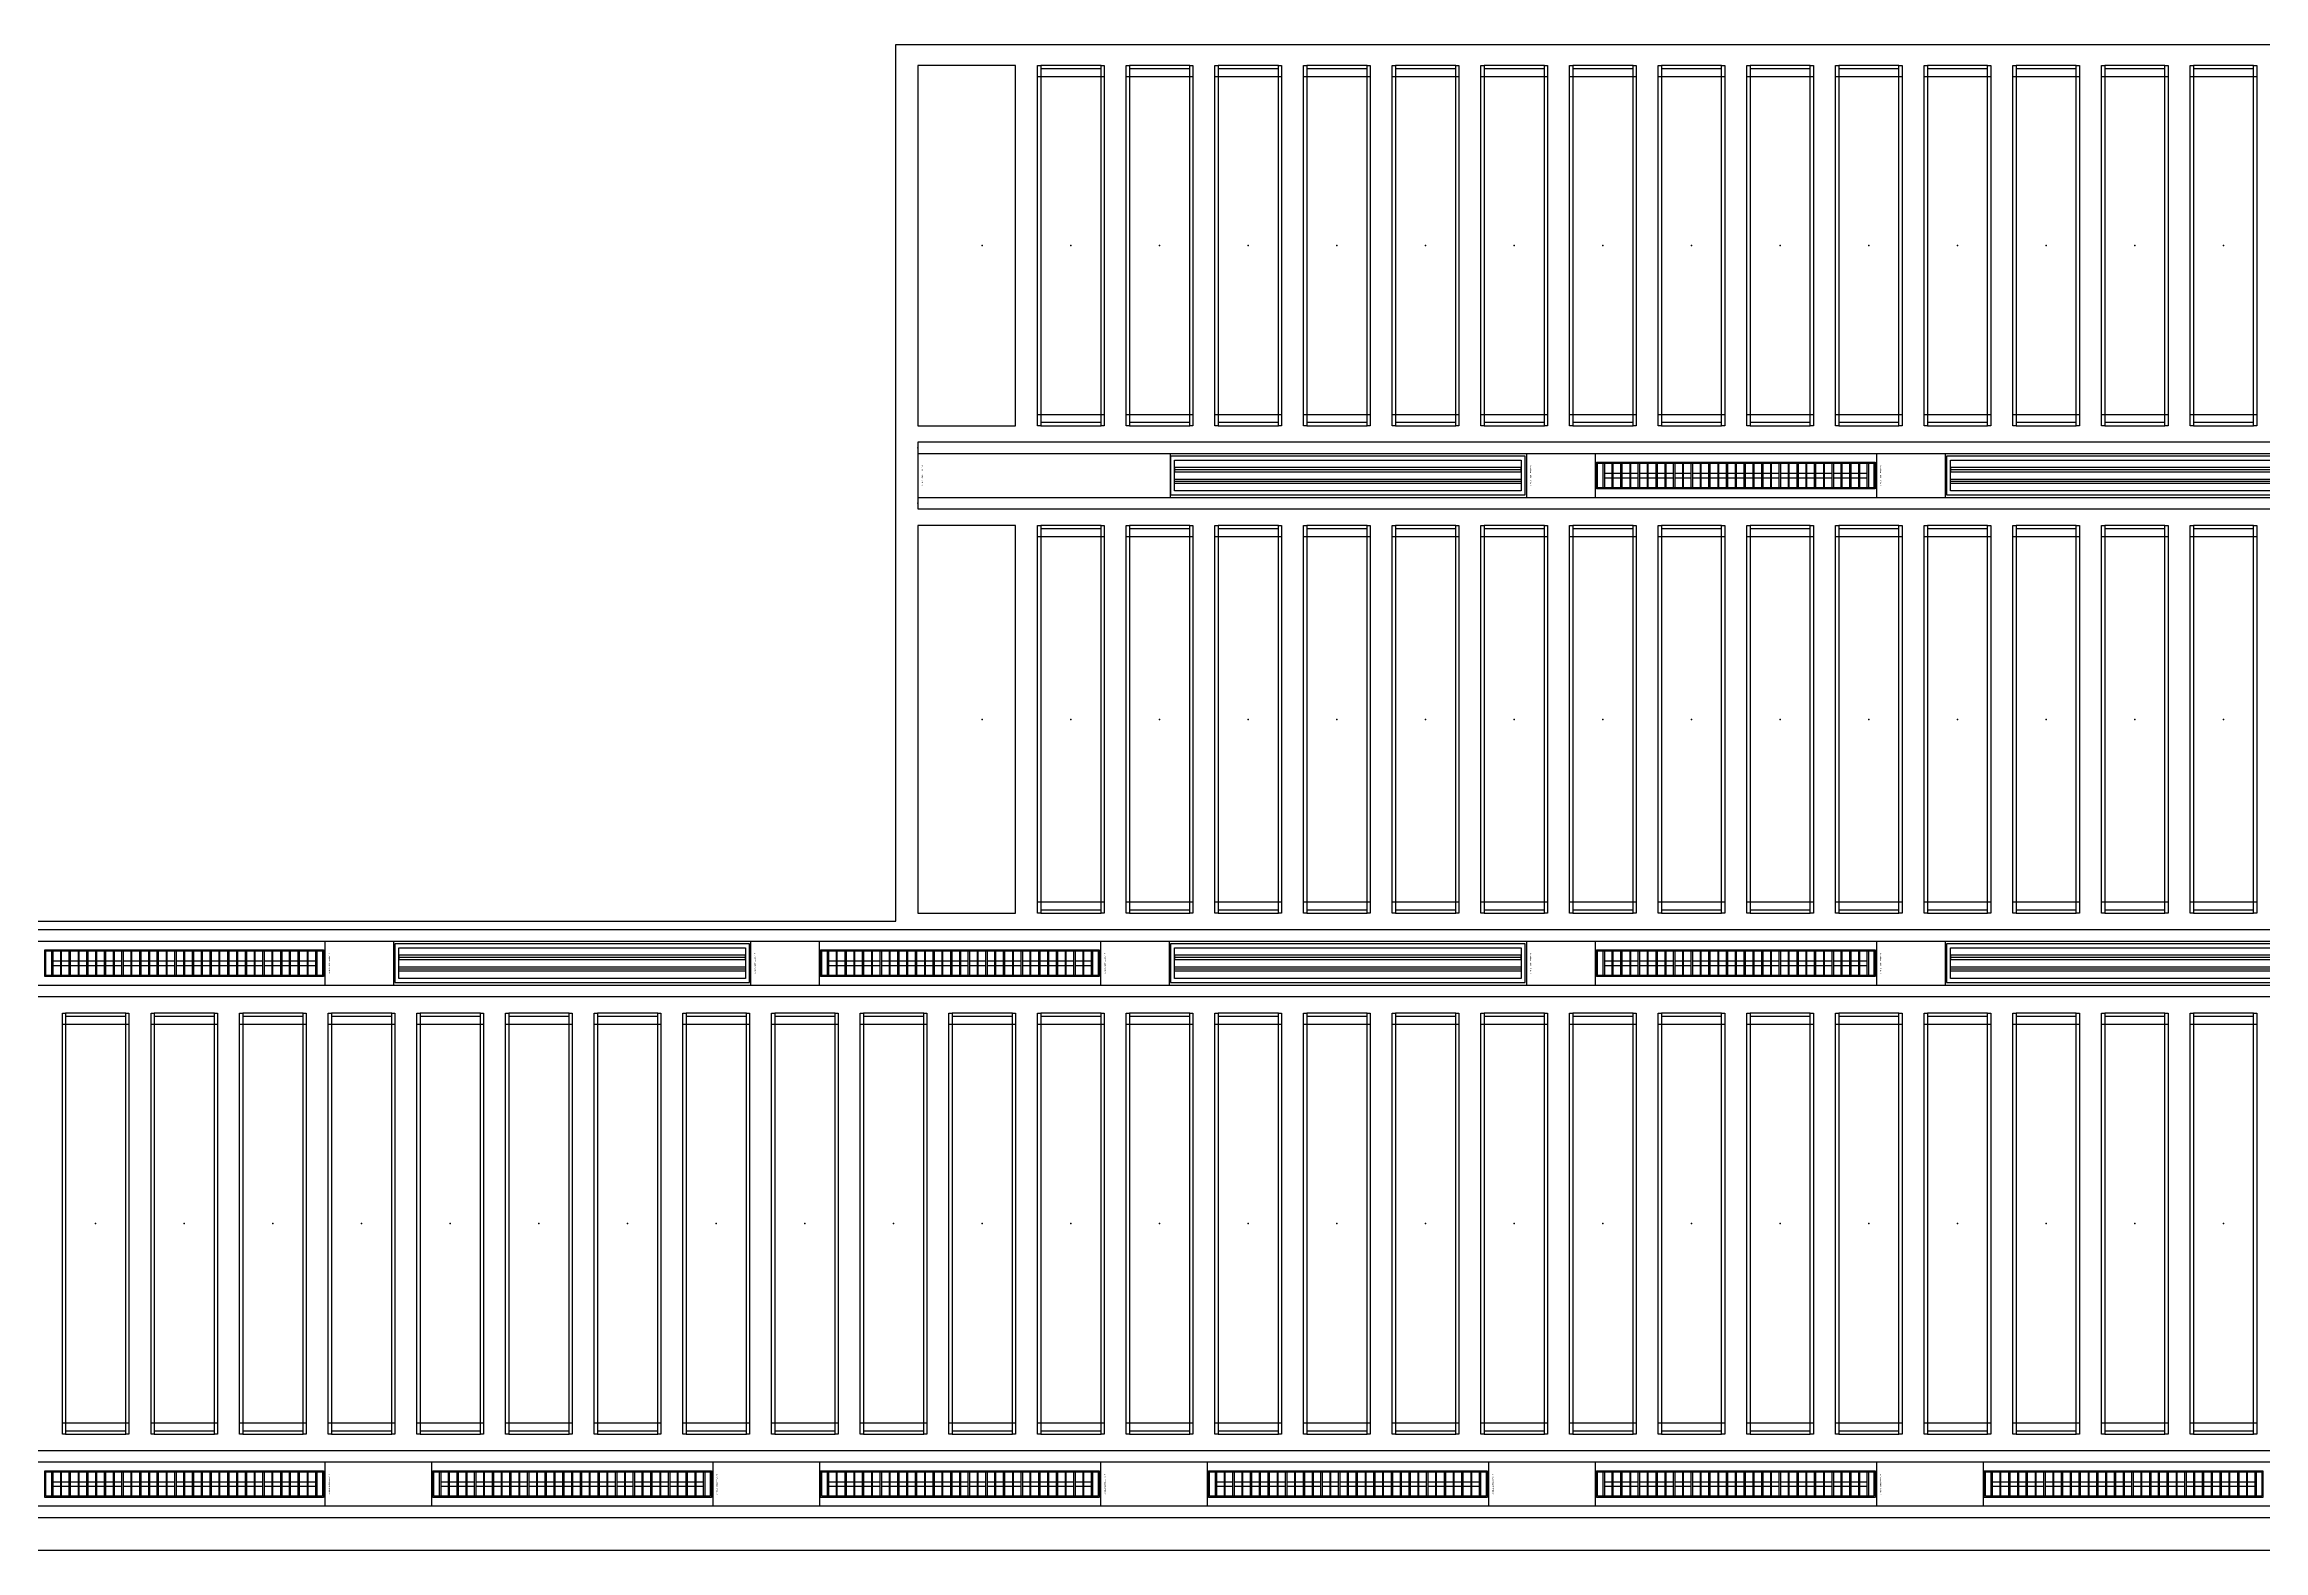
# Model space of a CAD drawing. Header units: millimetres. Extents: x 813027 to 1148939, y -931049 to -10.
# Drawn here: x 1001509 to 1011521, y -873847 to -867052 of the extents above; entities that cross this region are included whole.
import ezdxf
from ezdxf.enums import TextEntityAlignment as Align

# ---------------------------------------------------------------- set-up
doc = ezdxf.new("R2010")
doc.units = ezdxf.units.MM
for name, color, linetype in [('000 - WIPEOUT', 250, 'Continuous'), ('001 - ASCESSORIES', 1, 'Continuous'), ('A04_TUBE SERIES', 2, 'Continuous'), ('A11_ALU.SOLID SHEET', 7, 'Continuous')]:
    doc.layers.add(name, color=color, linetype=linetype)

# ---------------------------------------------------------------- blocks, each defined once
blk = doc.blocks.new('*U485')
at = {"color": 1}
blk.add_wipeout([(628, -60), (-629, -60), (-629, 60), (628, 60)], dxfattribs=at).dxf.layer = '000 - WIPEOUT'
at = {"layer": '001 - ASCESSORIES', "color": 0}
blk.add_lwpolyline([(628, -60), (-629, -60), (-629, 60), (628, 60)], close=True, dxfattribs=at)
at = {"layer": '001 - ASCESSORIES'}
for points in [[(623, -55), (-624, -55), (-624, 55), (623, 55)], [(-593, -55), (-598, -55), (-598, 55), (-593, 55)], [(-559, -55), (-554, -55), (-554, 55), (-559, 55)], [(-514, -55), (-519, -55), (-519, 55), (-514, 55)], [(-479, -55), (-474, -55), (-474, 55), (-479, 55)], [(-435, -55), (-440, -55), (-440, 55), (-435, 55)], [(-400, -55), (-395, -55), (-395, 55), (-400, 55)], [(-355, -55), (-360, -55), (-360, 55), (-355, 55)], [(-320, -55), (-315, -55), (-315, 55), (-320, 55)], [(-276, -55), (-281, -55), (-281, 55), (-276, 55)], [(-241, -55), (-236, -55), (-236, 55), (-241, 55)], [(-196, -55), (-201, -55), (-201, 55), (-196, 55)], [(-161, -55), (-156, -55), (-156, 55), (-161, 55)], [(-117, -55), (-122, -55), (-122, 55), (-117, 55)], [(-82, -55), (-77, -55), (-77, 55), (-82, 55)], [(-37, -55), (-42, -55), (-42, 55), (-37, 55)], [(-3, -55), (3, -55), (3, 55), (-3, 55)], [(42, -55), (37, -55), (37, 55), (42, 55)], [(77, -55), (82, -55), (82, 55), (77, 55)], [(122, -55), (117, -55), (117, 55), (122, 55)], [(156, -55), (161, -55), (161, 55), (156, 55)], [(201, -55), (196, -55), (196, 55), (201, 55)], [(236, -55), (241, -55), (241, 55), (236, 55)], [(281, -55), (276, -55), (276, 55), (281, 55)], [(315, -55), (320, -55), (320, 55), (315, 55)], [(360, -55), (355, -55), (355, 55), (360, 55)], [(395, -55), (400, -55), (400, 55), (395, 55)], [(440, -55), (435, -55), (435, 55), (440, 55)], [(474, -55), (479, -55), (479, 55), (474, 55)], [(519, -55), (514, -55), (514, 55), (519, 55)], [(554, -55), (559, -55), (559, 55), (554, 55)], [(598, -55), (593, -55), (593, 55), (598, 55)]]:
    blk.add_lwpolyline(points, close=True, dxfattribs=at)
for points in [[(-593, 10), (-559, 10)], [(-554, 10), (-519, 10)], [(-514, 10), (-479, 10)], [(-474, 10), (-440, 10)], [(-435, 10), (-400, 10)], [(-395, 10), (-360, 10)], [(-355, 10), (-320, 10)], [(-315, 10), (-281, 10)], [(-276, 10), (-241, 10)], [(-236, 10), (-201, 10)], [(-196, 10), (-161, 10)], [(-156, 10), (-122, 10)], [(-117, 10), (-82, 10)], [(-77, 10), (-42, 10)], [(-37, 10), (-3, 10)], [(3, 10), (37, 10)], [(42, 10), (77, 10)], [(82, 10), (117, 10)], [(122, 10), (156, 10)], [(161, 10), (196, 10)], [(201, 10), (236, 10)], [(241, 10), (276, 10)], [(281, 10), (315, 10)], [(320, 10), (355, 10)], [(360, 10), (395, 10)], [(400, 10), (435, 10)], [(440, 10), (474, 10)], [(479, 10), (514, 10)], [(519, 10), (554, 10)], [(559, 10), (593, 10)], [(-593, -10), (-559, -10)], [(-554, -10), (-519, -10)], [(-514, -10), (-479, -10)], [(-474, -10), (-440, -10)], [(-435, -10), (-400, -10)], [(-395, -10), (-360, -10)], [(-355, -10), (-320, -10)], [(-315, -10), (-281, -10)], [(-276, -10), (-241, -10)], [(-236, -10), (-201, -10)], [(-196, -10), (-161, -10)], [(-156, -10), (-122, -10)], [(-117, -10), (-82, -10)], [(-77, -10), (-42, -10)], [(-37, -10), (-3, -10)], [(3, -10), (37, -10)], [(42, -10), (77, -10)], [(82, -10), (117, -10)], [(122, -10), (156, -10)], [(161, -10), (196, -10)], [(201, -10), (236, -10)], [(241, -10), (276, -10)], [(281, -10), (315, -10)], [(320, -10), (355, -10)], [(360, -10), (395, -10)], [(400, -10), (435, -10)], [(440, -10), (474, -10)], [(479, -10), (514, -10)], [(519, -10), (554, -10)], [(559, -10), (593, -10)]]:
    blk.add_lwpolyline(points, dxfattribs=at)
blk = doc.blocks.new('*U497')
blk.add_attdef('EXTR.OVL-LENGTH_', (-25, -59), '', height=5)
blk.add_wipeout([(-25, 0), (25, 0), (25, 12190), (-25, 12190)]).dxf.layer = '000 - WIPEOUT'
blk.add_point((0, 0))
at = {"layer": 'A04_TUBE SERIES', "color": 0}
blk.add_lwpolyline([(-25, 0), (25, 0), (25, 12190), (-25, 12190)], close=True, dxfattribs=at)
blk = doc.blocks.new('*U493')
at = {"layer": 'A11_ALU.SOLID SHEET', "color": 0}
blk.add_lwpolyline([(483, -98.8), (483, 98.8), (0, 98.8), (0, -98.8)], close=True, dxfattribs=at)
at = {"layer": 'Defpoints', "color": 250}
blk.add_point((0, 0), dxfattribs=at)
blk.add_text('AL.SHEET-HAT-TYPE-R', height=6, rotation=270, dxfattribs=at).set_placement((15, 0), align=Align.BOTTOM_CENTER)
blk = doc.blocks.new('*U519')
blk.add_attdef('EXTR.OVL-LENGTH_', (-25, -59), '', height=5)
blk.add_wipeout([(-25, 0), (25, 0), (25, 12190), (-25, 12190)]).dxf.layer = '000 - WIPEOUT'
blk.add_point((0, 0))
at = {"layer": 'A04_TUBE SERIES', "color": 0}
blk.add_lwpolyline([(-25, 0), (25, 0), (25, 12190), (-25, 12190)], close=True, dxfattribs=at)
blk = doc.blocks.new('*U484')
at = {"layer": '001 - ASCESSORIES', "color": 0, "linetype": 'ByBlock'}
blk.add_lwpolyline([(800, 87), (-800, 87), (-800, -87), (800, -87)], close=True, dxfattribs=at)
at = {"layer": '001 - ASCESSORIES', "linetype": 'ByBlock'}
for points in [[(-782, 69), (782, 69), (782, -69), (-782, -69)], [(782, 36), (-782, 36), (-782, 16), (782, 16)], [(-782, -16), (782, -16), (782, -36), (-782, -36)]]:
    blk.add_lwpolyline(points, close=True, dxfattribs=at)
for points in [[(782, 26), (-782, 26)], [(-782, -26), (782, -26)]]:
    blk.add_lwpolyline(points, dxfattribs=at)
blk = doc.blocks.new('*U496')
at = {"layer": 'A11_ALU.SOLID SHEET', "color": 0}
blk.add_lwpolyline([(1140, -98.8), (1140, 98.8), (0, 98.8), (0, -98.8)], close=True, dxfattribs=at)
at = {"layer": 'Defpoints', "color": 250}
blk.add_point((0, 0), dxfattribs=at)
blk.add_text('AL.SHEET-HAT-TYPE-R', height=6, rotation=270, dxfattribs=at).set_placement((15, 0), align=Align.BOTTOM_CENTER)
blk = doc.blocks.new('*U488')
at = {"layer": 'A11_ALU.SOLID SHEET', "color": 0}
blk.add_lwpolyline([(311.5, -98.8), (311.5, 98.8), (0, 98.8), (0, -98.8)], close=True, dxfattribs=at)
at = {"layer": 'Defpoints', "color": 250}
blk.add_point((0, 0), dxfattribs=at)
blk.add_text('AL.SHEET-HAT-TYPE-R', height=6, rotation=270, dxfattribs=at).set_placement((15, 0), align=Align.BOTTOM_CENTER)
blk = doc.blocks.new('*U490')
at = {"layer": 'A11_ALU.SOLID SHEET', "color": 0}
blk.add_lwpolyline([(311.5, -98.8), (311.5, 98.8), (0, 98.8), (0, -98.8)], close=True, dxfattribs=at)
at = {"layer": 'Defpoints', "color": 250}
blk.add_point((0, 0), dxfattribs=at)
blk.add_text('AL.SHEET-HAT-TYPE-R', height=6, rotation=270, dxfattribs=at).set_placement((15, 0), align=Align.BOTTOM_CENTER)
blk = doc.blocks.new('*U495')
blk.add_attdef('EXTR.OVL-LENGTH_', (-25, -59), '', height=5)
blk.add_wipeout([(-25, 0), (25, 0), (25, 134900), (-25, 134900)]).dxf.layer = '000 - WIPEOUT'
at = {"layer": 'A04_TUBE SERIES', "color": 0}
blk.add_lwpolyline([(-25, 0), (25, 0), (25, 134900), (-25, 134900)], close=True, dxfattribs=at)
blk = doc.blocks.new('*U492')
blk.add_attdef('EXTR.OVL-LENGTH_', (-25, -59), '', height=5)
blk.add_wipeout([(-25, 0), (25, 0), (25, 134900), (-25, 134900)]).dxf.layer = '000 - WIPEOUT'
at = {"layer": 'A04_TUBE SERIES', "color": 0}
blk.add_lwpolyline([(-25, 0), (25, 0), (25, 134900), (-25, 134900)], close=True, dxfattribs=at)
blk = doc.blocks.new('*U515')
for p, q in [((-900.3, -41750), (-900.3, -41450)), ((900, -41450), (900, -41750)), ((-900.3, -42150), (-900.3, -41850)), ((900, -41850), (900, -42150)), ((-900.3, -42550), (-900.3, -42250)), ((900, -42250), (900, -42550)), ((-900.3, -42950), (-900.3, -42650)), ((900, -42650), (900, -42950)), ((-900.3, -43350), (-900.3, -43050)), ((900, -43050), (900, -43350)), ((-900.3, -43750), (-900.3, -43450)), ((900, -43450), (900, -43750)), ((-900.3, -44150), (-900.3, -43850)), ((900, -43850), (900, -44150)), ((-900.3, -44550), (-900.3, -44250)), ((900, -44250), (900, -44550)), ((-900.3, -44950), (-900.3, -44650)), ((900, -44650), (900, -44950)), ((-900.3, -45350), (-900.3, -45050)), ((900, -45050), (900, -45350)), ((-900.3, -45750), (-900.3, -45450)), ((900, -45450), (900, -45750)), ((-900.3, -46150), (-900.3, -45850)), ((900, -45850), (900, -46150)), ((-900.3, -46550), (-900.3, -46250)), ((900, -46250), (900, -46550)), ((-900.3, -46950), (-900.3, -46650)), ((900, -46650), (900, -46950)), ((-900.3, -47350), (-900.3, -47050)), ((900, -47050), (900, -47350)), ((-900.3, -47750), (-900.3, -47450)), ((900, -47450), (900, -47750)), ((-900.3, -48150), (-900.3, -47850)), ((900, -47850), (900, -48150)), ((-900.3, -48550), (-900.3, -48250)), ((900, -48250), (900, -48550)), ((-900.3, -48950), (-900.3, -48650)), ((900, -48650), (900, -48950)), ((-900.3, -49350), (-900.3, -49050)), ((900, -49050), (900, -49350)), ((-900.3, -49750), (-900.3, -49450)), ((900, -49450), (900, -49750)), ((-900.3, -50150), (-900.3, -49850)), ((900, -49850), (900, -50150)), ((-900.3, -50550), (-900.3, -50250)), ((900, -50250), (900, -50550)), ((-900.3, -50950), (-900.3, -50650)), ((900, -50650), (900, -50950)), ((-900.3, -51350), (-900.3, -51050)), ((900, -51050), (900, -51350))]:
    blk.add_line(p, q)
for p in [(0, -41600), (0, -42000), (0, -42400), (0, -42800), (0, -43200), (0, -43600), (0, -44000), (0, -44400), (0, -44800), (0, -45200), (0, -45600), (0, -46000), (0, -46400), (0, -46800), (0, -47200), (0, -47600), (0, -48000), (0, -48400), (0, -48800), (0, -49200), (0, -49600), (0, -50000), (0, -50400), (0, -50800), (0, -51200)]:
    blk.add_point(p)
at = {"layer": 'A11_ALU.SOLID SHEET', "color": 0}
for points in [[(-950, -41450), (950, -41450), (950, -41464), (-950, -41464)], [(-950, -41736), (-936, -41736), (-936, -41464), (-950, -41464)], [(950, -41464), (936, -41464), (936, -41736), (950, -41736)], [(-950, -41736), (950, -41736), (950, -41750), (-950, -41750)], [(-950, -41850), (950, -41850), (950, -41864), (-950, -41864)], [(-950, -42136), (-936, -42136), (-936, -41864), (-950, -41864)], [(950, -41864), (936, -41864), (936, -42136), (950, -42136)], [(-950, -42136), (950, -42136), (950, -42150), (-950, -42150)], [(-950, -42250), (950, -42250), (950, -42264), (-950, -42264)], [(-950, -42536), (-936, -42536), (-936, -42264), (-950, -42264)], [(950, -42264), (936, -42264), (936, -42536), (950, -42536)], [(-950, -42536), (950, -42536), (950, -42550), (-950, -42550)], [(-950, -42650), (950, -42650), (950, -42664), (-950, -42664)], [(-950, -42936), (-936, -42936), (-936, -42664), (-950, -42664)], [(950, -42664), (936, -42664), (936, -42936), (950, -42936)], [(-950, -42936), (950, -42936), (950, -42950), (-950, -42950)], [(-950, -43050), (950, -43050), (950, -43064), (-950, -43064)], [(-950, -43336), (-936, -43336), (-936, -43064), (-950, -43064)], [(950, -43064), (936, -43064), (936, -43336), (950, -43336)], [(-950, -43336), (950, -43336), (950, -43350), (-950, -43350)], [(-950, -43450), (950, -43450), (950, -43464), (-950, -43464)], [(-950, -43736), (-936, -43736), (-936, -43464), (-950, -43464)], [(950, -43464), (936, -43464), (936, -43736), (950, -43736)], [(-950, -43736), (950, -43736), (950, -43750), (-950, -43750)], [(-950, -43850), (950, -43850), (950, -43864), (-950, -43864)], [(-950, -44136), (-936, -44136), (-936, -43864), (-950, -43864)], [(950, -43864), (936, -43864), (936, -44136), (950, -44136)], [(-950, -44136), (950, -44136), (950, -44150), (-950, -44150)], [(-950, -44250), (950, -44250), (950, -44264), (-950, -44264)], [(-950, -44536), (-936, -44536), (-936, -44264), (-950, -44264)], [(950, -44264), (936, -44264), (936, -44536), (950, -44536)], [(-950, -44536), (950, -44536), (950, -44550), (-950, -44550)], [(-950, -44650), (950, -44650), (950, -44664), (-950, -44664)], [(-950, -44936), (-936, -44936), (-936, -44664), (-950, -44664)], [(950, -44664), (936, -44664), (936, -44936), (950, -44936)], [(-950, -44936), (950, -44936), (950, -44950), (-950, -44950)], [(-950, -45050), (950, -45050), (950, -45064), (-950, -45064)], [(-950, -45336), (-936, -45336), (-936, -45064), (-950, -45064)], [(950, -45064), (936, -45064), (936, -45336), (950, -45336)], [(-950, -45336), (950, -45336), (950, -45350), (-950, -45350)], [(-950, -45450), (950, -45450), (950, -45464), (-950, -45464)], [(-950, -45736), (-936, -45736), (-936, -45464), (-950, -45464)], [(950, -45464), (936, -45464), (936, -45736), (950, -45736)], [(-950, -45736), (950, -45736), (950, -45750), (-950, -45750)], [(-950, -45850), (950, -45850), (950, -45864), (-950, -45864)], [(-950, -46136), (-936, -46136), (-936, -45864), (-950, -45864)], [(950, -45864), (936, -45864), (936, -46136), (950, -46136)], [(-950, -46136), (950, -46136), (950, -46150), (-950, -46150)], [(-950, -46250), (950, -46250), (950, -46264), (-950, -46264)], [(-950, -46536), (-936, -46536), (-936, -46264), (-950, -46264)], [(950, -46264), (936, -46264), (936, -46536), (950, -46536)], [(-950, -46536), (950, -46536), (950, -46550), (-950, -46550)], [(-950, -46650), (950, -46650), (950, -46664), (-950, -46664)], [(-950, -46936), (-936, -46936), (-936, -46664), (-950, -46664)], [(950, -46664), (936, -46664), (936, -46936), (950, -46936)], [(-950, -46936), (950, -46936), (950, -46950), (-950, -46950)], [(-950, -47050), (950, -47050), (950, -47064), (-950, -47064)], [(-950, -47336), (-936, -47336), (-936, -47064), (-950, -47064)], [(950, -47064), (936, -47064), (936, -47336), (950, -47336)], [(-950, -47336), (950, -47336), (950, -47350), (-950, -47350)], [(-950, -47450), (950, -47450), (950, -47464), (-950, -47464)], [(-950, -47736), (-936, -47736), (-936, -47464), (-950, -47464)], [(950, -47464), (936, -47464), (936, -47736), (950, -47736)], [(-950, -47736), (950, -47736), (950, -47750), (-950, -47750)], [(-950, -47850), (950, -47850), (950, -47864), (-950, -47864)], [(-950, -48136), (-936, -48136), (-936, -47864), (-950, -47864)], [(950, -47864), (936, -47864), (936, -48136), (950, -48136)], [(-950, -48136), (950, -48136), (950, -48150), (-950, -48150)], [(-950, -48250), (950, -48250), (950, -48264), (-950, -48264)], [(-950, -48536), (-936, -48536), (-936, -48264), (-950, -48264)], [(950, -48264), (936, -48264), (936, -48536), (950, -48536)], [(-950, -48536), (950, -48536), (950, -48550), (-950, -48550)], [(-950, -48650), (950, -48650), (950, -48664), (-950, -48664)], [(-950, -48936), (-936, -48936), (-936, -48664), (-950, -48664)], [(950, -48664), (936, -48664), (936, -48936), (950, -48936)], [(-950, -48936), (950, -48936), (950, -48950), (-950, -48950)], [(-950, -49050), (950, -49050), (950, -49064), (-950, -49064)], [(-950, -49336), (-936, -49336), (-936, -49064), (-950, -49064)], [(950, -49064), (936, -49064), (936, -49336), (950, -49336)], [(-950, -49336), (950, -49336), (950, -49350), (-950, -49350)], [(-950, -49450), (950, -49450), (950, -49464), (-950, -49464)], [(-950, -49736), (-936, -49736), (-936, -49464), (-950, -49464)], [(950, -49464), (936, -49464), (936, -49736), (950, -49736)], [(-950, -49736), (950, -49736), (950, -49750), (-950, -49750)], [(-950, -49850), (950, -49850), (950, -49864), (-950, -49864)], [(-950, -50136), (-936, -50136), (-936, -49864), (-950, -49864)], [(950, -49864), (936, -49864), (936, -50136), (950, -50136)], [(-950, -50136), (950, -50136), (950, -50150), (-950, -50150)], [(-950, -50250), (950, -50250), (950, -50264), (-950, -50264)], [(-950, -50536), (-936, -50536), (-936, -50264), (-950, -50264)], [(950, -50264), (936, -50264), (936, -50536), (950, -50536)], [(-950, -50536), (950, -50536), (950, -50550), (-950, -50550)], [(-950, -50650), (950, -50650), (950, -50664), (-950, -50664)], [(-950, -50936), (-936, -50936), (-936, -50664), (-950, -50664)], [(950, -50664), (936, -50664), (936, -50936), (950, -50936)], [(-950, -50936), (950, -50936), (950, -50950), (-950, -50950)], [(-950, -51050), (950, -51050), (950, -51064), (-950, -51064)], [(-950, -51336), (-936, -51336), (-936, -51064), (-950, -51064)], [(950, -51064), (936, -51064), (936, -51336), (950, -51336)], [(-950, -51336), (950, -51336), (950, -51350), (-950, -51350)]]:
    blk.add_lwpolyline(points, close=True, dxfattribs=at)
blk = doc.blocks.new('*U520')
for p, q in [((-825.3, 5250), (-825.3, 5550)), ((825, 5550), (825, 5250)), ((-825.3, 4850), (-825.3, 5150)), ((825, 5150), (825, 4850)), ((-825.3, 4450), (-825.3, 4750)), ((825, 4750), (825, 4450)), ((-825.3, 4050), (-825.3, 4350)), ((825, 4350), (825, 4050)), ((-825.3, 3650), (-825.3, 3950)), ((825, 3950), (825, 3650)), ((-825.3, 3250), (-825.3, 3550)), ((825, 3550), (825, 3250)), ((-825.3, 2850), (-825.3, 3150)), ((825, 3150), (825, 2850)), ((-825.3, 2450), (-825.3, 2750)), ((825, 2750), (825, 2450)), ((-825.3, 2050), (-825.3, 2350)), ((825, 2350), (825, 2050)), ((-825.3, 1650), (-825.3, 1950)), ((825, 1950), (825, 1650)), ((-825.3, 1250), (-825.3, 1550)), ((825, 1550), (825, 1250)), ((-825.3, 850), (-825.3, 1150)), ((825, 1150), (825, 850)), ((-825.3, 450), (-825.3, 750)), ((825, 750), (825, 450)), ((-825.3, 50), (-825.3, 350)), ((825, 350), (825, 50)), ((-825.3, -350), (-825.3, -50)), ((825, -50), (825, -350)), ((-825.3, -750), (-825.3, -450)), ((825, -450), (825, -750)), ((-825.3, -1150), (-825.3, -850)), ((825, -850), (825, -1150)), ((-825.3, -1550), (-825.3, -1250)), ((825, -1250), (825, -1550)), ((-825.3, -1950), (-825.3, -1650)), ((825, -1650), (825, -1950)), ((-825.3, -2350), (-825.3, -2050)), ((825, -2050), (825, -2350)), ((-825.3, -2750), (-825.3, -2450)), ((825, -2450), (825, -2750)), ((-825.3, -3150), (-825.3, -2850)), ((825, -2850), (825, -3150)), ((-825.3, -3550), (-825.3, -3250)), ((825, -3250), (825, -3550)), ((-825.3, -3950), (-825.3, -3650)), ((825, -3650), (825, -3950)), ((-825.3, -4350), (-825.3, -4050)), ((825, -4050), (825, -4350)), ((-825.3, -4750), (-825.3, -4450)), ((825, -4450), (825, -4750)), ((-825.3, -5150), (-825.3, -4850)), ((825, -4850), (825, -5150)), ((-825.3, -5550), (-825.3, -5250)), ((825, -5250), (825, -5550))]:
    blk.add_line(p, q)
for p in [(0, 5400), (0, 5000), (0, 4600), (0, 4200), (0, 3800), (0, 3400), (0, 3000), (0, 2600), (0, 2200), (0, 1800), (0, 1400), (0, 1000), (0, 600), (0, 200), (0, -200), (0, -600), (0, -1000), (0, -1400), (0, -1800), (0, -2200), (0, -2600), (0, -3000), (0, -3400), (0, -3800), (0, -4200), (0, -4600), (0, -5000), (0, -5400)]:
    blk.add_point(p)
at = {"layer": 'A11_ALU.SOLID SHEET', "color": 0}
for points in [[(-875, 5550), (875, 5550), (875, 5536), (-875, 5536)], [(-875, 5264), (-861, 5264), (-861, 5536), (-875, 5536)], [(875, 5536), (861, 5536), (861, 5264), (875, 5264)], [(-875, 5264), (875, 5264), (875, 5250), (-875, 5250)], [(-875, 5150), (875, 5150), (875, 5136), (-875, 5136)], [(-875, 4864), (-861, 4864), (-861, 5136), (-875, 5136)], [(875, 5136), (861, 5136), (861, 4864), (875, 4864)], [(-875, 4864), (875, 4864), (875, 4850), (-875, 4850)], [(-875, 4750), (875, 4750), (875, 4736), (-875, 4736)], [(-875, 4464), (-861, 4464), (-861, 4736), (-875, 4736)], [(875, 4736), (861, 4736), (861, 4464), (875, 4464)], [(-875, 4464), (875, 4464), (875, 4450), (-875, 4450)], [(-875, 4350), (875, 4350), (875, 4336), (-875, 4336)], [(-875, 4064), (-861, 4064), (-861, 4336), (-875, 4336)], [(875, 4336), (861, 4336), (861, 4064), (875, 4064)], [(-875, 4064), (875, 4064), (875, 4050), (-875, 4050)], [(-875, 3950), (875, 3950), (875, 3936), (-875, 3936)], [(-875, 3664), (-861, 3664), (-861, 3936), (-875, 3936)], [(875, 3936), (861, 3936), (861, 3664), (875, 3664)], [(-875, 3664), (875, 3664), (875, 3650), (-875, 3650)], [(-875, 3550), (875, 3550), (875, 3536), (-875, 3536)], [(-875, 3264), (-861, 3264), (-861, 3536), (-875, 3536)], [(875, 3536), (861, 3536), (861, 3264), (875, 3264)], [(-875, 3264), (875, 3264), (875, 3250), (-875, 3250)], [(-875, 3150), (875, 3150), (875, 3136), (-875, 3136)], [(-875, 2864), (-861, 2864), (-861, 3136), (-875, 3136)], [(875, 3136), (861, 3136), (861, 2864), (875, 2864)], [(-875, 2864), (875, 2864), (875, 2850), (-875, 2850)], [(-875, 2750), (875, 2750), (875, 2736), (-875, 2736)], [(-875, 2464), (-861, 2464), (-861, 2736), (-875, 2736)], [(875, 2736), (861, 2736), (861, 2464), (875, 2464)], [(-875, 2464), (875, 2464), (875, 2450), (-875, 2450)], [(-875, 2350), (875, 2350), (875, 2336), (-875, 2336)], [(-875, 2064), (-861, 2064), (-861, 2336), (-875, 2336)], [(875, 2336), (861, 2336), (861, 2064), (875, 2064)], [(-875, 2064), (875, 2064), (875, 2050), (-875, 2050)], [(-875, 1950), (875, 1950), (875, 1936), (-875, 1936)], [(-875, 1664), (-861, 1664), (-861, 1936), (-875, 1936)], [(875, 1936), (861, 1936), (861, 1664), (875, 1664)], [(-875, 1664), (875, 1664), (875, 1650), (-875, 1650)], [(-875, 1550), (875, 1550), (875, 1536), (-875, 1536)], [(-875, 1264), (-861, 1264), (-861, 1536), (-875, 1536)], [(875, 1536), (861, 1536), (861, 1264), (875, 1264)], [(-875, 1264), (875, 1264), (875, 1250), (-875, 1250)], [(-875, 1150), (875, 1150), (875, 1136), (-875, 1136)], [(-875, 864), (-861, 864), (-861, 1136), (-875, 1136)], [(875, 1136), (861, 1136), (861, 864), (875, 864)], [(-875, 864), (875, 864), (875, 850), (-875, 850)], [(-875, 750), (875, 750), (875, 736), (-875, 736)], [(-875, 464), (-861, 464), (-861, 736), (-875, 736)], [(875, 736), (861, 736), (861, 464), (875, 464)], [(-875, 464), (875, 464), (875, 450), (-875, 450)], [(-875, 350), (875, 350), (875, 336), (-875, 336)], [(-875, 64), (-861, 64), (-861, 336), (-875, 336)], [(875, 336), (861, 336), (861, 64), (875, 64)], [(-875, 64), (875, 64), (875, 50), (-875, 50)], [(-875, -50), (875, -50), (875, -64), (-875, -64)], [(-875, -336), (-861, -336), (-861, -64), (-875, -64)], [(875, -64), (861, -64), (861, -336), (875, -336)], [(-875, -336), (875, -336), (875, -350), (-875, -350)], [(-875, -450), (875, -450), (875, -464), (-875, -464)], [(-875, -736), (-861, -736), (-861, -464), (-875, -464)], [(875, -464), (861, -464), (861, -736), (875, -736)], [(-875, -736), (875, -736), (875, -750), (-875, -750)], [(-875, -850), (875, -850), (875, -864), (-875, -864)], [(-875, -1136), (-861, -1136), (-861, -864), (-875, -864)], [(875, -864), (861, -864), (861, -1136), (875, -1136)], [(-875, -1136), (875, -1136), (875, -1150), (-875, -1150)], [(-875, -1250), (875, -1250), (875, -1264), (-875, -1264)], [(-875, -1536), (-861, -1536), (-861, -1264), (-875, -1264)], [(875, -1264), (861, -1264), (861, -1536), (875, -1536)], [(-875, -1536), (875, -1536), (875, -1550), (-875, -1550)], [(-875, -1650), (875, -1650), (875, -1664), (-875, -1664)], [(-875, -1936), (-861, -1936), (-861, -1664), (-875, -1664)], [(875, -1664), (861, -1664), (861, -1936), (875, -1936)], [(-875, -1936), (875, -1936), (875, -1950), (-875, -1950)], [(-875, -2050), (875, -2050), (875, -2064), (-875, -2064)], [(-875, -2336), (-861, -2336), (-861, -2064), (-875, -2064)], [(875, -2064), (861, -2064), (861, -2336), (875, -2336)], [(-875, -2336), (875, -2336), (875, -2350), (-875, -2350)], [(-875, -2450), (875, -2450), (875, -2464), (-875, -2464)], [(-875, -2736), (-861, -2736), (-861, -2464), (-875, -2464)], [(875, -2464), (861, -2464), (861, -2736), (875, -2736)], [(-875, -2736), (875, -2736), (875, -2750), (-875, -2750)], [(-875, -2850), (875, -2850), (875, -2864), (-875, -2864)], [(-875, -3136), (-861, -3136), (-861, -2864), (-875, -2864)], [(875, -2864), (861, -2864), (861, -3136), (875, -3136)], [(-875, -3136), (875, -3136), (875, -3150), (-875, -3150)], [(-875, -3250), (875, -3250), (875, -3264), (-875, -3264)], [(-875, -3536), (-861, -3536), (-861, -3264), (-875, -3264)], [(875, -3264), (861, -3264), (861, -3536), (875, -3536)], [(-875, -3536), (875, -3536), (875, -3550), (-875, -3550)], [(-875, -3650), (875, -3650), (875, -3664), (-875, -3664)], [(-875, -3936), (-861, -3936), (-861, -3664), (-875, -3664)], [(875, -3664), (861, -3664), (861, -3936), (875, -3936)], [(-875, -3936), (875, -3936), (875, -3950), (-875, -3950)], [(-875, -4050), (875, -4050), (875, -4064), (-875, -4064)], [(-875, -4336), (-861, -4336), (-861, -4064), (-875, -4064)], [(875, -4064), (861, -4064), (861, -4336), (875, -4336)], [(-875, -4336), (875, -4336), (875, -4350), (-875, -4350)], [(-875, -4450), (875, -4450), (875, -4464), (-875, -4464)], [(-875, -4736), (-861, -4736), (-861, -4464), (-875, -4464)], [(875, -4464), (861, -4464), (861, -4736), (875, -4736)], [(-875, -4736), (875, -4736), (875, -4750), (-875, -4750)], [(-875, -4850), (875, -4850), (875, -4864), (-875, -4864)], [(-875, -5136), (-861, -5136), (-861, -4864), (-875, -4864)], [(875, -4864), (861, -4864), (861, -5136), (875, -5136)], [(-875, -5136), (875, -5136), (875, -5150), (-875, -5150)], [(-875, -5250), (875, -5250), (875, -5264), (-875, -5264)], [(-875, -5536), (-861, -5536), (-861, -5264), (-875, -5264)], [(875, -5264), (861, -5264), (861, -5536), (875, -5536)], [(-875, -5536), (875, -5536), (875, -5550), (-875, -5550)]]:
    blk.add_lwpolyline(points, close=True, dxfattribs=at)
blk = doc.blocks.new('*U521')
for p, q in [((-762.8, 5250), (-762.8, 5550)), ((762.5, 5550), (762.5, 5250)), ((-762.8, 4850), (-762.8, 5150)), ((762.5, 5150), (762.5, 4850)), ((-762.8, 4450), (-762.8, 4750)), ((762.5, 4750), (762.5, 4450)), ((-762.8, 4050), (-762.8, 4350)), ((762.5, 4350), (762.5, 4050)), ((-762.8, 3650), (-762.8, 3950)), ((762.5, 3950), (762.5, 3650)), ((-762.8, 3250), (-762.8, 3550)), ((762.5, 3550), (762.5, 3250)), ((-762.8, 2850), (-762.8, 3150)), ((762.5, 3150), (762.5, 2850)), ((-762.8, 2450), (-762.8, 2750)), ((762.5, 2750), (762.5, 2450)), ((-762.8, 2050), (-762.8, 2350)), ((762.5, 2350), (762.5, 2050)), ((-762.8, 1650), (-762.8, 1950)), ((762.5, 1950), (762.5, 1650)), ((-762.8, 1250), (-762.8, 1550)), ((762.5, 1550), (762.5, 1250)), ((-762.8, 850), (-762.8, 1150)), ((762.5, 1150), (762.5, 850)), ((-762.8, 450), (-762.8, 750)), ((762.5, 750), (762.5, 450)), ((-762.8, 50), (-762.8, 350)), ((762.5, 350), (762.5, 50)), ((-762.8, -350), (-762.8, -50)), ((762.5, -50), (762.5, -350)), ((-762.8, -750), (-762.8, -450)), ((762.5, -450), (762.5, -750)), ((-762.8, -1150), (-762.8, -850)), ((762.5, -850), (762.5, -1150)), ((-762.8, -1550), (-762.8, -1250)), ((762.5, -1250), (762.5, -1550)), ((-762.8, -1950), (-762.8, -1650)), ((762.5, -1650), (762.5, -1950)), ((-762.8, -2350), (-762.8, -2050)), ((762.5, -2050), (762.5, -2350)), ((-762.8, -2750), (-762.8, -2450)), ((762.5, -2450), (762.5, -2750)), ((-762.8, -3150), (-762.8, -2850)), ((762.5, -2850), (762.5, -3150)), ((-762.8, -3550), (-762.8, -3250)), ((762.5, -3250), (762.5, -3550)), ((-762.8, -3950), (-762.8, -3650)), ((762.5, -3650), (762.5, -3950)), ((-762.8, -4350), (-762.8, -4050)), ((762.5, -4050), (762.5, -4350)), ((-762.8, -4750), (-762.8, -4450)), ((762.5, -4450), (762.5, -4750)), ((-762.8, -5150), (-762.8, -4850)), ((762.5, -4850), (762.5, -5150)), ((-762.8, -5550), (-762.8, -5250)), ((762.5, -5250), (762.5, -5550))]:
    blk.add_line(p, q)
for p in [(0, 5400), (0, 5000), (0, 4600), (0, 4200), (0, 3800), (0, 3400), (0, 3000), (0, 2600), (0, 2200), (0, 1800), (0, 1400), (0, 1000), (0, 600), (0, 200), (0, -200), (0, -600), (0, -1000), (0, -1400), (0, -1800), (0, -2200), (0, -2600), (0, -3000), (0, -3400), (0, -3800), (0, -4200), (0, -4600), (0, -5000), (0, -5400)]:
    blk.add_point(p)
at = {"layer": 'A11_ALU.SOLID SHEET', "color": 0}
for points in [[(-812.5, 5550), (812.5, 5550), (812.5, 5536), (-812.5, 5536)], [(-812.5, 5264), (-798.5, 5264), (-798.5, 5536), (-812.5, 5536)], [(812.5, 5536), (798.5, 5536), (798.5, 5264), (812.5, 5264)], [(-812.5, 5264), (812.5, 5264), (812.5, 5250), (-812.5, 5250)], [(-812.5, 5150), (812.5, 5150), (812.5, 5136), (-812.5, 5136)], [(-812.5, 4864), (-798.5, 4864), (-798.5, 5136), (-812.5, 5136)], [(812.5, 5136), (798.5, 5136), (798.5, 4864), (812.5, 4864)], [(-812.5, 4864), (812.5, 4864), (812.5, 4850), (-812.5, 4850)], [(-812.5, 4750), (812.5, 4750), (812.5, 4736), (-812.5, 4736)], [(-812.5, 4464), (-798.5, 4464), (-798.5, 4736), (-812.5, 4736)], [(812.5, 4736), (798.5, 4736), (798.5, 4464), (812.5, 4464)], [(-812.5, 4464), (812.5, 4464), (812.5, 4450), (-812.5, 4450)], [(-812.5, 4350), (812.5, 4350), (812.5, 4336), (-812.5, 4336)], [(-812.5, 4064), (-798.5, 4064), (-798.5, 4336), (-812.5, 4336)], [(812.5, 4336), (798.5, 4336), (798.5, 4064), (812.5, 4064)], [(-812.5, 4064), (812.5, 4064), (812.5, 4050), (-812.5, 4050)], [(-812.5, 3950), (812.5, 3950), (812.5, 3936), (-812.5, 3936)], [(-812.5, 3664), (-798.5, 3664), (-798.5, 3936), (-812.5, 3936)], [(812.5, 3936), (798.5, 3936), (798.5, 3664), (812.5, 3664)], [(-812.5, 3664), (812.5, 3664), (812.5, 3650), (-812.5, 3650)], [(-812.5, 3550), (812.5, 3550), (812.5, 3536), (-812.5, 3536)], [(-812.5, 3264), (-798.5, 3264), (-798.5, 3536), (-812.5, 3536)], [(812.5, 3536), (798.5, 3536), (798.5, 3264), (812.5, 3264)], [(-812.5, 3264), (812.5, 3264), (812.5, 3250), (-812.5, 3250)], [(-812.5, 3150), (812.5, 3150), (812.5, 3136), (-812.5, 3136)], [(-812.5, 2864), (-798.5, 2864), (-798.5, 3136), (-812.5, 3136)], [(812.5, 3136), (798.5, 3136), (798.5, 2864), (812.5, 2864)], [(-812.5, 2864), (812.5, 2864), (812.5, 2850), (-812.5, 2850)], [(-812.5, 2750), (812.5, 2750), (812.5, 2736), (-812.5, 2736)], [(-812.5, 2464), (-798.5, 2464), (-798.5, 2736), (-812.5, 2736)], [(812.5, 2736), (798.5, 2736), (798.5, 2464), (812.5, 2464)], [(-812.5, 2464), (812.5, 2464), (812.5, 2450), (-812.5, 2450)], [(-812.5, 2350), (812.5, 2350), (812.5, 2336), (-812.5, 2336)], [(-812.5, 2064), (-798.5, 2064), (-798.5, 2336), (-812.5, 2336)], [(812.5, 2336), (798.5, 2336), (798.5, 2064), (812.5, 2064)], [(-812.5, 2064), (812.5, 2064), (812.5, 2050), (-812.5, 2050)], [(-812.5, 1950), (812.5, 1950), (812.5, 1936), (-812.5, 1936)], [(-812.5, 1664), (-798.5, 1664), (-798.5, 1936), (-812.5, 1936)], [(812.5, 1936), (798.5, 1936), (798.5, 1664), (812.5, 1664)], [(-812.5, 1664), (812.5, 1664), (812.5, 1650), (-812.5, 1650)], [(-812.5, 1550), (812.5, 1550), (812.5, 1536), (-812.5, 1536)], [(-812.5, 1264), (-798.5, 1264), (-798.5, 1536), (-812.5, 1536)], [(812.5, 1536), (798.5, 1536), (798.5, 1264), (812.5, 1264)], [(-812.5, 1264), (812.5, 1264), (812.5, 1250), (-812.5, 1250)], [(-812.5, 1150), (812.5, 1150), (812.5, 1136), (-812.5, 1136)], [(-812.5, 864), (-798.5, 864), (-798.5, 1136), (-812.5, 1136)], [(812.5, 1136), (798.5, 1136), (798.5, 864), (812.5, 864)], [(-812.5, 864), (812.5, 864), (812.5, 850), (-812.5, 850)], [(-812.5, 750), (812.5, 750), (812.5, 736), (-812.5, 736)], [(-812.5, 464), (-798.5, 464), (-798.5, 736), (-812.5, 736)], [(812.5, 736), (798.5, 736), (798.5, 464), (812.5, 464)], [(-812.5, 464), (812.5, 464), (812.5, 450), (-812.5, 450)], [(-812.5, 350), (812.5, 350), (812.5, 336), (-812.5, 336)], [(-812.5, 64), (-798.5, 64), (-798.5, 336), (-812.5, 336)], [(812.5, 336), (798.5, 336), (798.5, 64), (812.5, 64)], [(-812.5, 64), (812.5, 64), (812.5, 50), (-812.5, 50)], [(-812.5, -50), (812.5, -50), (812.5, -64), (-812.5, -64)], [(-812.5, -336), (-798.5, -336), (-798.5, -64), (-812.5, -64)], [(812.5, -64), (798.5, -64), (798.5, -336), (812.5, -336)], [(-812.5, -336), (812.5, -336), (812.5, -350), (-812.5, -350)], [(-812.5, -450), (812.5, -450), (812.5, -464), (-812.5, -464)], [(-812.5, -736), (-798.5, -736), (-798.5, -464), (-812.5, -464)], [(812.5, -464), (798.5, -464), (798.5, -736), (812.5, -736)], [(-812.5, -736), (812.5, -736), (812.5, -750), (-812.5, -750)], [(-812.5, -850), (812.5, -850), (812.5, -864), (-812.5, -864)], [(-812.5, -1136), (-798.5, -1136), (-798.5, -864), (-812.5, -864)], [(812.5, -864), (798.5, -864), (798.5, -1136), (812.5, -1136)], [(-812.5, -1136), (812.5, -1136), (812.5, -1150), (-812.5, -1150)], [(-812.5, -1250), (812.5, -1250), (812.5, -1264), (-812.5, -1264)], [(-812.5, -1536), (-798.5, -1536), (-798.5, -1264), (-812.5, -1264)], [(812.5, -1264), (798.5, -1264), (798.5, -1536), (812.5, -1536)], [(-812.5, -1536), (812.5, -1536), (812.5, -1550), (-812.5, -1550)], [(-812.5, -1650), (812.5, -1650), (812.5, -1664), (-812.5, -1664)], [(-812.5, -1936), (-798.5, -1936), (-798.5, -1664), (-812.5, -1664)], [(812.5, -1664), (798.5, -1664), (798.5, -1936), (812.5, -1936)], [(-812.5, -1936), (812.5, -1936), (812.5, -1950), (-812.5, -1950)], [(-812.5, -2050), (812.5, -2050), (812.5, -2064), (-812.5, -2064)], [(-812.5, -2336), (-798.5, -2336), (-798.5, -2064), (-812.5, -2064)], [(812.5, -2064), (798.5, -2064), (798.5, -2336), (812.5, -2336)], [(-812.5, -2336), (812.5, -2336), (812.5, -2350), (-812.5, -2350)], [(-812.5, -2450), (812.5, -2450), (812.5, -2464), (-812.5, -2464)], [(-812.5, -2736), (-798.5, -2736), (-798.5, -2464), (-812.5, -2464)], [(812.5, -2464), (798.5, -2464), (798.5, -2736), (812.5, -2736)], [(-812.5, -2736), (812.5, -2736), (812.5, -2750), (-812.5, -2750)], [(-812.5, -2850), (812.5, -2850), (812.5, -2864), (-812.5, -2864)], [(-812.5, -3136), (-798.5, -3136), (-798.5, -2864), (-812.5, -2864)], [(812.5, -2864), (798.5, -2864), (798.5, -3136), (812.5, -3136)], [(-812.5, -3136), (812.5, -3136), (812.5, -3150), (-812.5, -3150)], [(-812.5, -3250), (812.5, -3250), (812.5, -3264), (-812.5, -3264)], [(-812.5, -3536), (-798.5, -3536), (-798.5, -3264), (-812.5, -3264)], [(812.5, -3264), (798.5, -3264), (798.5, -3536), (812.5, -3536)], [(-812.5, -3536), (812.5, -3536), (812.5, -3550), (-812.5, -3550)], [(-812.5, -3650), (812.5, -3650), (812.5, -3664), (-812.5, -3664)], [(-812.5, -3936), (-798.5, -3936), (-798.5, -3664), (-812.5, -3664)], [(812.5, -3664), (798.5, -3664), (798.5, -3936), (812.5, -3936)], [(-812.5, -3936), (812.5, -3936), (812.5, -3950), (-812.5, -3950)], [(-812.5, -4050), (812.5, -4050), (812.5, -4064), (-812.5, -4064)], [(-812.5, -4336), (-798.5, -4336), (-798.5, -4064), (-812.5, -4064)], [(812.5, -4064), (798.5, -4064), (798.5, -4336), (812.5, -4336)], [(-812.5, -4336), (812.5, -4336), (812.5, -4350), (-812.5, -4350)], [(-812.5, -4450), (812.5, -4450), (812.5, -4464), (-812.5, -4464)], [(-812.5, -4736), (-798.5, -4736), (-798.5, -4464), (-812.5, -4464)], [(812.5, -4464), (798.5, -4464), (798.5, -4736), (812.5, -4736)], [(-812.5, -4736), (812.5, -4736), (812.5, -4750), (-812.5, -4750)], [(-812.5, -4850), (812.5, -4850), (812.5, -4864), (-812.5, -4864)], [(-812.5, -5136), (-798.5, -5136), (-798.5, -4864), (-812.5, -4864)], [(812.5, -4864), (798.5, -4864), (798.5, -5136), (812.5, -5136)], [(-812.5, -5136), (812.5, -5136), (812.5, -5150), (-812.5, -5150)], [(-812.5, -5250), (812.5, -5250), (812.5, -5264), (-812.5, -5264)], [(-812.5, -5536), (-798.5, -5536), (-798.5, -5264), (-812.5, -5264)], [(812.5, -5264), (798.5, -5264), (798.5, -5536), (812.5, -5536)], [(-812.5, -5536), (812.5, -5536), (812.5, -5550), (-812.5, -5550)]]:
    blk.add_lwpolyline(points, close=True, dxfattribs=at)
blk = doc.blocks.new('*U543')
blk.add_point((0, 0))
blk.add_wipeout([(812.5, 250), (812.5, 690), (-812.5, 690), (-812.5, 250)]).dxf.layer = '000 - WIPEOUT'
blk.add_point((0, 400))
at = {"layer": 'A11_ALU.SOLID SHEET', "color": 0}
blk.add_lwpolyline([(812.5, 250), (812.5, 690), (-812.5, 690), (-812.5, 250)], close=True, dxfattribs=at)
blk = doc.blocks.new('*U544')
blk.add_point((0, 0))
blk.add_wipeout([(875, 250), (875, 690), (-875, 690), (-875, 250)]).dxf.layer = '000 - WIPEOUT'
blk.add_point((0, 400))
at = {"layer": 'A11_ALU.SOLID SHEET', "color": 0}
blk.add_lwpolyline([(875, 250), (875, 690), (-875, 690), (-875, 250)], close=True, dxfattribs=at)
blk = doc.blocks.new('C-2-PP21-AR-4160-01-B_20250829-084416_NEWCL')
blk.add_lwpolyline([(-92235, -6455), (-84190, -6455), (-84190, -5820), (-81330, -5820), (-81330, -5345), (-56900, -5345), (-56900, -6455), (-41740, -6455), (-41740, -2500), (-29350, -2500), (-29350, -5482), (-19750, -5482), (-19750, -5480), (-19400, -5480), (-19400, -7995), (-19350, -7995), (-19350, -9295), (-154550, -9295)])
at = {"rotation": 90}
for name, p in [('*U521', (-35550, -3408)), ('*U520', (-35550, -5545)), ('*U515', (-86950, -7820))]:
    blk.add_blockref(name, p, dxfattribs=at)
for name, p in [('*U496', (-41640, -4445)), ('*U484', (-39700, -4445)), ('*U488', (-37316, -4445)), ('*U484', (-36200, -4445)), ('*U488', (-44316, -6645)), ('*U484', (-43200, -6645)), ('*U484', (-39700, -6645)), ('*U488', (-37316, -6645)), ('*U484', (-36200, -6645))]:
    blk.add_blockref(name, p)
for p in [(-37950, -4445), (-44950, -6645), (-41450, -6645), (-37950, -6645), (-39700, -8995), (-36200, -8995)]:
    blk.add_blockref('*U485', p)
at = {"layer": 'A11_ALU.SOLID SHEET', "color": 2, "rotation": 90}
for name, p in [('*U543', (-40950, -3408)), ('*U544', (-40950, -5545))]:
    blk.add_blockref(name, p, dxfattribs=at)
for name, p in [('*U490', (-38895, -4445)), ('*U488', (-42395, -6645)), ('*U488', (-40816, -6645)), ('*U490', (-38895, -6645)), ('*U493', (-40816, -8995)), ('*U493', (-37316, -8995))]:
    blk.add_blockref(name, p)
at = {"rotation": 270}
for name, p in [('*U497', (-41640, -4320)), ('*U519', (-41640, -4570)), ('*U492', (-154400, -6520)), ('*U492', (-154400, -6770))]:
    blk.add_blockref(name, p, dxfattribs=at)
for p in [(-41450, -8995), (-37950, -8995)]:
    blk.add_blockref('*U485', p)
for p in [(-42566, -8995), (-39066, -8995)]:
    blk.add_blockref('*U493', p)
blk.add_blockref('*U485', (-43200, -8995))
blk.add_blockref('*U493', (-44316, -8995))
blk.add_blockref('*U485', (-44950, -8995))
for p in [(-154400, -8870), (-154400, -9120)]:
    blk.add_blockref('*U495', p, dxfattribs=at)

msp = doc.modelspace()

# ---------------------------------------------------------------- block references
msp.add_blockref('C-2-PP21-AR-4160-01-B_20250829-084416_NEWCL', (1047090, -864552))

doc.saveas('drawing.dxf')
